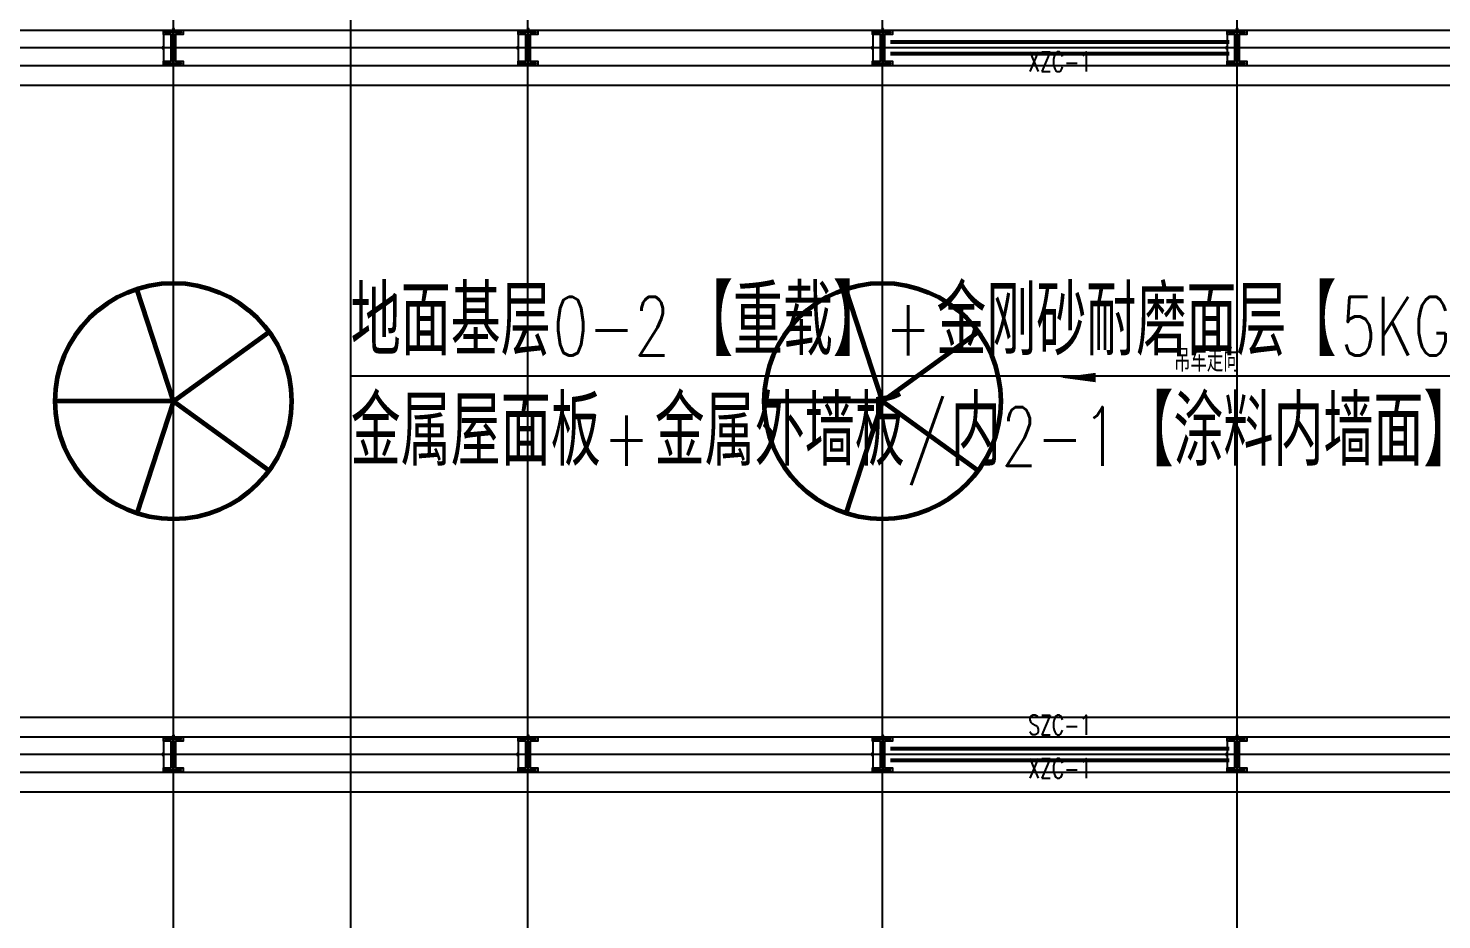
# Model space of a CAD drawing. Extents: x -954573 to 446329, y 489853 to 1226784.
# Drawn here: x -267539 to -231658, y 562671 to 585318 of the extents above; entities that cross this region are included whole.
import ezdxf
from ezdxf.enums import TextEntityAlignment as Align

# ---------------------------------------------------------------- set-up
doc = ezdxf.new("R2010")
doc.units = 0
doc.header["$LTSCALE"] = 10
doc.header["$MEASUREMENT"] = 0
for name, pattern in [('10平面$0$CENTER', [2, 1.25, -0.25, 0.25, -0.25]), ('10平面$0$DOTE', [2.42, 2, -0.2, 0.02, -0.2]), ('10平面$1$DASH', [0.35, 0.25, -0.1])]:
    doc.linetypes.add(name, pattern=pattern)
doc.layers.get('Defpoints').update_dxf_attribs({"color": 210})
for name, color, linetype in [('10平面$0$A-AXIS-DOTE', 8, '10平面$0$DOTE'), ('10平面$0$A-AXIS-DP', 8, 'Continuous'), ('10平面$0$A-HATCH-2', 8, 'Continuous'), ('10平面$0$A-LIN-V', 8, 'Continuous'), ('10平面$0$A-WINDOW', 8, 'Continuous'), ('10平面$0$AS-COLN', 8, 'Continuous'), ('10平面$0$AS-WALL', 8, 'Continuous'), ('10平面$0$PUB_TEXT', 8, 'Continuous'), ('10平面$0$建-箭头', 8, 'Continuous'), ('A-LIN-V', 9, 'Continuous'), ('建-引出', 3, 'Continuous')]:
    doc.layers.add(name, color=color, linetype=linetype)
doc.layers.add('10平面$0$THIN', color=7, linetype='Continuous', lineweight=0)
doc.layers.add('10平面$0$柱间支撑', color=6, linetype='10平面$0$CENTER', lineweight=0)
doc.styles.add('10平面$0$_TCH_DIM_T3', font='SIMPLEX', dxfattribs={"width": 0.705882, "bigfont": 'GBCBIG'})
doc.styles.add('10平面$0$A-STANDARD', font='SIMPLEX', dxfattribs={"bigfont": 'GBCBIG'})
doc.styles.add('10平面$0$TSSD_Rein', font='tj-romans1.shx', dxfattribs={"width": 0.7, "bigfont": 'tj-hztxt.shx'})
doc.styles.add('A-STANDARD', font='SIMPLEX', dxfattribs={"bigfont": 'GBCBIG'})
doc.dimstyles.new('10平面$0$_TCH_ARCH&&10', dxfattribs={"dimtxt": 29.75, "dimasz": 10, "dimexe": 10, "dimexo": 10, "dimgap": 12.625, "dimtad": 1, "dimdec": 0, "dimzin": 0, "dimdsep": 46, "dimtxsty": '10平面$0$_TCH_DIM_T3', "dimblk": '10平面$0$_ArchTick', "dimcen": 0.09, "dimclrt": 7, "dimazin": 2, "dimtfac": 1, "dimtdec": 0, "dimtix": 1, "dimtmove": 2, "dimatfit": 3, "dimfxl": 0, "dimtolj": 1, "dimtzin": 0, "dimarcsym": 0})

# ---------------------------------------------------------------- blocks, each defined once
blk = doc.blocks.new('10平面$0$dote')
at = {"layer": '10平面$0$A-AXIS-DOTE', "ltscale": 2}
for p, q in [((-43117.8, -264080), (-43117.8, -167560.7)), ((-38617.8, -264080), (-38617.8, -167560.7)), ((-34117.8, -264080), (-34117.8, -167560.7)), ((-25117.8, -264080), (-25117.8, -167560.7)), ((-16117.8, -264080), (-16117.8, -167560.7)), ((100786.4, -220000), (-97273.6, -220000)), ((98696.4, -237950), (-97273.6, -237950))]:
    blk.add_line(p, q, dxfattribs=at)
blk = doc.blocks.new('10平面$0$4324324')
at = {"layer": '10平面$0$A-HATCH-2', "linetype": '10平面$1$DASH'}
for p, q in [((-294754.2, 585270.1), (-128854.2, 585270.1)), ((-307354.2, 584369.9), (-128854.2, 584369.9)), ((-307354.2, 583869.9), (-128854.2, 583869.9)), ((-313054.2, 567820), (-128854.2, 567820)), ((-313054.2, 567320), (-128854.2, 567320)), ((-313054.2, 566419.9), (-128854.2, 566419.9)), ((-313054.2, 565919.9), (-128854.2, 565919.9))]:
    blk.add_line(p, q, dxfattribs=at)
blk = doc.blocks.new('10平面$0$w4324324')
at = {"layer": '10平面$0$A-HATCH-2', "lineweight": 60}
for q in [(-1694760, 686605), (-1697614, 684532), (-1691907, 684532), (-1696524, 681178), (-1692997, 681178)]:
    blk.add_line((-1694760, 683605), q, dxfattribs=at)
blk.add_circle((-1694760, 683605), 3000, dxfattribs=at)
blk = doc.blocks.new('10平面$0$342343')
at = {"layer": '10平面$0$A-LIN-V'}
for p in [(1048660, 63556), (1048660, 45556)]:
    blk.add_blockref('10平面$0$w4324324', p, dxfattribs=at)
blk = doc.blocks.new('10平面$0$_ArchTick')
at = {"color": 0, "linetype": 'ByBlock', "const_width": 0.4}
blk.add_lwpolyline([(-0.5, -0.5), (0.5, 0.5)], dxfattribs=at)
blk = doc.blocks.new('*D3408')
at = {"layer": '10平面$0$A-AXIS-DP', "color": 0, "lineweight": -2}
for p, q in [((-165054, 621030), (-165054, 621079)), ((-165054, 621069), (-164654, 621069)), ((-164654, 621030), (-164654, 621079))]:
    blk.add_line(p, q, dxfattribs=at)
at = {"layer": 'Defpoints', "color": 0}
for p in [(-165054, 621020), (-164654, 621069), (-164654, 621020)]:
    blk.add_point(p, dxfattribs=at)
at = {"layer": '10平面$0$A-AXIS-DP', "color": 0, "lineweight": -2, "xscale": 10, "yscale": 10, "zscale": 10, "rotation": 180}
blk.add_blockref('10平面$0$_ArchTick', (-165054, 621069), dxfattribs=at)
at = {"layer": '10平面$0$A-AXIS-DP', "color": 0, "lineweight": -2, "xscale": 10, "yscale": 10, "zscale": 10}
blk.add_blockref('10平面$0$_ArchTick', (-164654, 621069), dxfattribs=at)
at = {"layer": '10平面$0$A-AXIS-DP', "color": 7, "insert": (-164854, 621096), "char_height": 29.8, "attachment_point": 5, "style": '10平面$0$_TCH_DIM_T3'}
blk.add_mtext('\\A1;400', dxfattribs=at)
blk = doc.blocks.new('*D3409')
at = {"layer": '10平面$0$A-AXIS-DP', "color": 0, "lineweight": -2}
for p, q in [((-165064, 621020), (-165105, 621020)), ((-165095, 620220), (-165095, 621020)), ((-165064, 620220), (-165105, 620220))]:
    blk.add_line(p, q, dxfattribs=at)
at = {"layer": 'Defpoints', "color": 0}
for p in [(-165095, 621020), (-165054, 621020), (-165054, 620220)]:
    blk.add_point(p, dxfattribs=at)
at = {"layer": '10平面$0$A-AXIS-DP', "color": 0, "lineweight": -2, "xscale": 10, "yscale": 10, "zscale": 10}
for p, rotation in [((-165095, 621020), 90), ((-165095, 620220), 270)]:
    blk.add_blockref('10平面$0$_ArchTick', p, dxfattribs=dict(at, rotation=rotation))
at = {"layer": '10平面$0$A-AXIS-DP', "color": 7, "insert": (-165123, 620620), "char_height": 29.8, "attachment_point": 5, "rotation": 90, "style": '10平面$0$_TCH_DIM_T3'}
blk.add_mtext('\\A1;800', dxfattribs=at)
blk = doc.blocks.new('10平面$0$23124232432')
at = {"layer": '10平面$0$柱间支撑', "const_width": 100}
for points in [[(-237054, 584970), (-245654, 584970)], [(-237054, 584670), (-245654, 584670)], [(-237054, 567020), (-245654, 567020)], [(-237054, 566720), (-245654, 566720)]]:
    blk.add_lwpolyline(points, dxfattribs=at)
at = {"layer": '10平面$0$THIN', "style": '10平面$0$TSSD_Rein', "width": 0.7}
for s, p in [('XZC-1', (-241354, 584066)), ('SZC-1', (-241354, 567220)), ('XZC-1', (-241354, 566116))]:
    blk.add_text(s, height=500, dxfattribs=at).set_placement(p, align=Align.BOTTOM_CENTER)
blk = doc.blocks.new('10平面$0$w42343243')
at = {"layer": '10平面$0$A-HATCH-2'}
blk.add_lwpolyline([(-165104.2, 621070), (-164604.2, 621070), (-164604.2, 620958), (-164800.2, 620958), (-164800.2, 620282), (-164604.2, 620282), (-164604.2, 620170), (-165104.2, 620170), (-165104.2, 620282), (-164908.2, 620282), (-164908.2, 620958), (-165104.2, 620958)], close=True, dxfattribs=at)
at = {"layer": '10平面$0$AS-COLN', "color": 3}
blk.add_lwpolyline([(-165054.2, 621020), (-164654.2, 621020), (-164654.2, 621008), (-164850.2, 621008), (-164850.2, 620232), (-164654.2, 620232), (-164654.2, 620220), (-165054.2, 620220), (-165054.2, 620232), (-164858.2, 620232), (-164858.2, 621008), (-165054.2, 621008)], close=True, dxfattribs=at)
at = {"layer": '10平面$0$A-AXIS-DP'}
for p1, p2, distance, picture, middle in [((-165054.2, 621020), (-164654.2, 621020), 48.8, '*D3408', (-164854.2, 621096.2)), ((-165054.2, 620220), (-165054.2, 621020), 41.2, '*D3409', (-165122.9, 620620))]:
    dim = blk.add_aligned_dim(p1=p1, p2=p2, distance=distance, dimstyle='10平面$0$_TCH_ARCH&&10', dxfattribs=at)
    dim.commit()
    dim.dimension.update_dxf_attribs({"geometry": picture, "text_midpoint": middle})
blk = doc.blocks.new('10平面$0$42343')
at = {"layer": '10平面$0$A-WINDOW'}
for p in [(-99000, -35800), (-90000, -35800), (-81000, -35800), (-72000, -35800), (-99000, -53750), (-90000, -53750), (-81000, -53750), (-72000, -53750)]:
    blk.add_blockref('10平面$0$w42343243', p, dxfattribs=at)
blk = doc.blocks.new('10平面')
at = {"layer": '10平面$0$建-箭头'}
blk.add_lwpolyline([(-234442, 576445, 0, 0, 0), (-241342, 576445, 0, 240, 0), (-240442, 576445, 0, 0, 0)], format="xyseb", dxfattribs=at)
at = {"layer": '10平面$0$A-LIN-V', "rotation": 90}
blk.add_blockref('10平面$0$342343', (483306.5, 1221945), dxfattribs=at)
at = {"layer": '10平面$0$A-WINDOW'}
for name in ['10平面$0$42343', '10平面$0$4324324']:
    blk.add_blockref(name, (0, 0), dxfattribs=at)
at = {"layer": '10平面$0$AS-WALL'}
blk.add_blockref('10平面$0$dote', (-220736.4, 804820), dxfattribs=at)
at = {"layer": '10平面$0$柱间支撑'}
blk.add_blockref('10平面$0$23124232432', (0, 0), dxfattribs=at)
at = {"layer": '10平面$0$PUB_TEXT', "style": '10平面$0$A-STANDARD'}
blk.add_text('吊车走向', height=578.72, dxfattribs=at).set_placement((-238454.3, 576591.9))

msp = doc.modelspace()

# ---------------------------------------------------------------- block references
at = {"layer": 'A-LIN-V'}
msp.add_blockref('10平面', (0, 0), dxfattribs=at)

# ---------------------------------------------------------------- next in the draw order: linework, layer by layer
at = {"layer": '建-引出'}
msp.add_line((-230520, 576480), (-259354.2, 576480), dxfattribs=at)

# ---------------------------------------------------------------- next in the draw order: texts
at = {"layer": '建-引出', "color": 7, "style": 'A-STANDARD'}
for s, height, p in [('地面基层', 1762.96, (-259354.2, 577005)), ('【重载】', 1762.96, (-250920.9, 577005)), ('金刚砂耐磨面层【', 1762.96, (-244487.5, 577005)), ('金属屋面板', 1762.96, (-259354.2, 574205)), ('金属外墙板', 1762.96, (-251637.5, 574205)), ('内', 1763, (-244120.9, 574205)), ('【涂料内墙面】', 1762.96, (-239737.5, 574205))]:
    msp.add_text(s, height=height, dxfattribs=at).set_placement(p)
at = {"layer": '建-引出', "color": 7, "style": 'A-STANDARD', "width": 0.705882}
for s, p in [('5KG/m2', (-234220.9, 577005)), ('0-2', (-254220.9, 577005)), ('+', (-245787.5, 577005)), ('/', (-245220.9, 574205)), ('2-1', (-242837.5, 574205)), ('+', (-252937.5, 574205))]:
    msp.add_text(s, height=1487.5, dxfattribs=at).set_placement(p)

doc.saveas('drawing.dxf')
